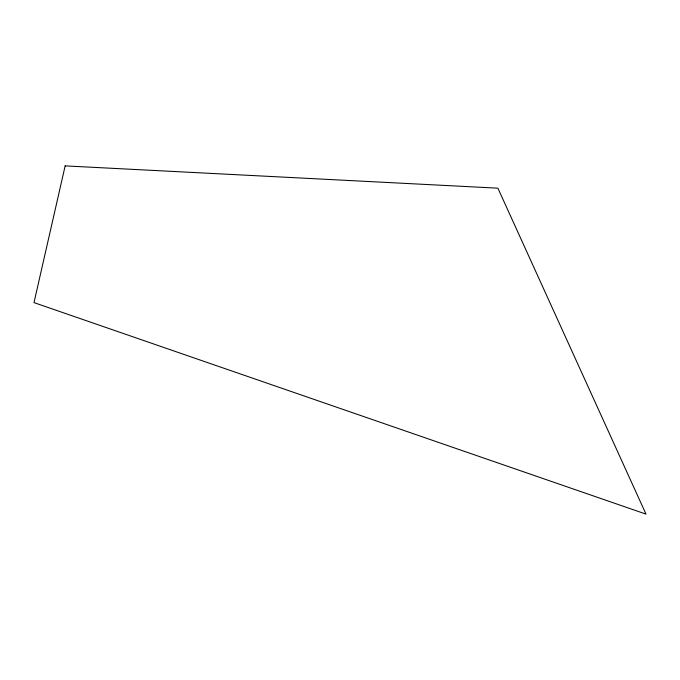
<?xml version="1.0" encoding="UTF-8"?>
<svg xmlns="http://www.w3.org/2000/svg" width="680" height="680" viewBox="0 0 680 680"><rect width="100%" height="100%" fill="white"/><g stroke="black" fill="none" stroke-linecap="round" stroke-linejoin="round"><path stroke-width="1.02" d="M65.153 165.886L34 302.617L646 514.114L497.896 188.173L65.153 165.886"/></g></svg>
